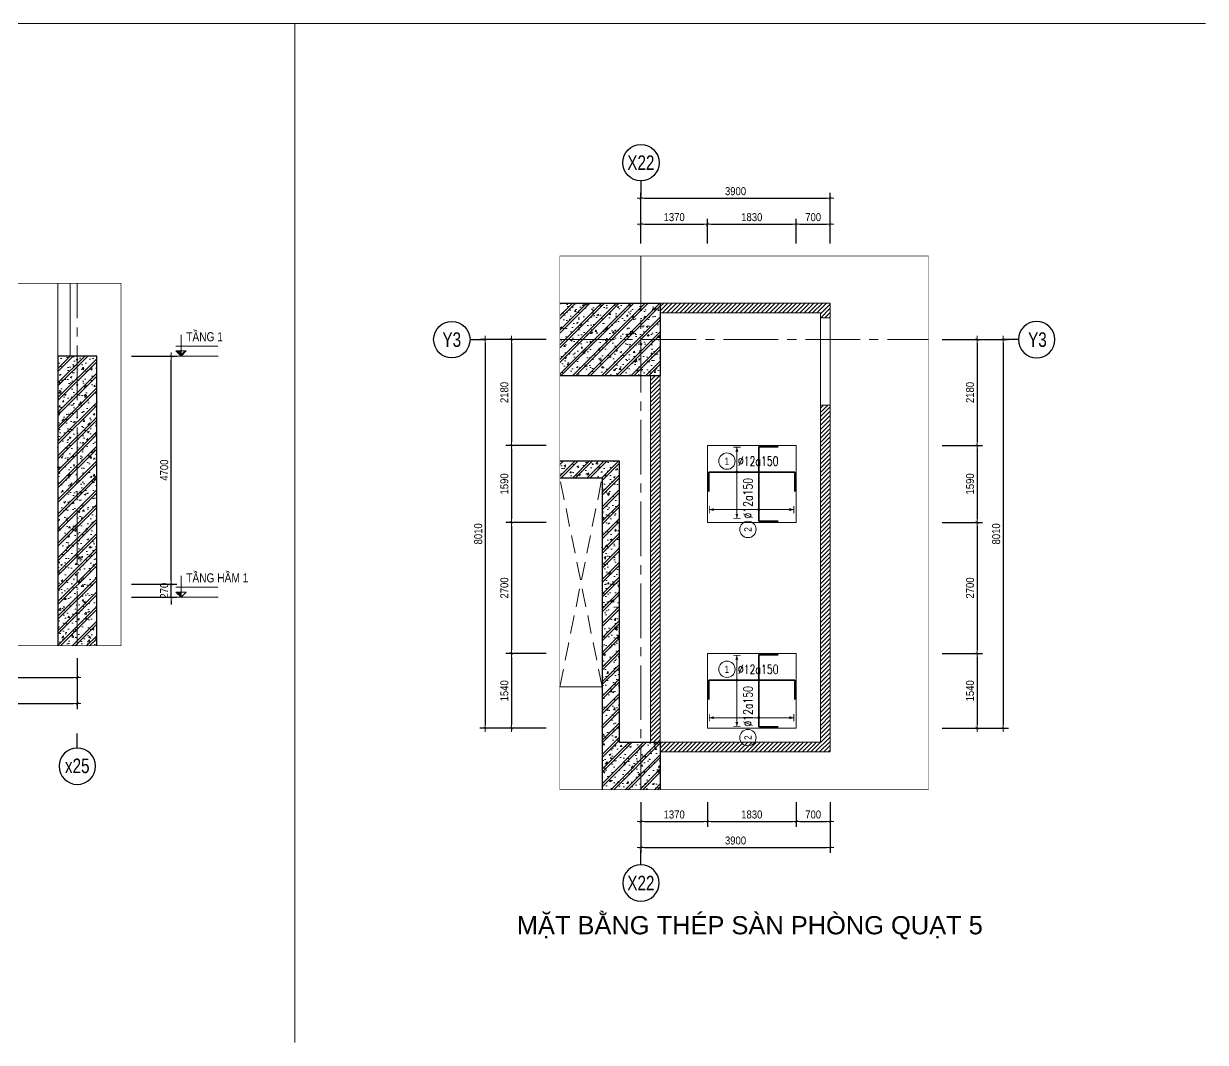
# Model space of a CAD drawing. Extents: x 517991 to 692152, y -83926 to 3506.
# Drawn here: x 667797 to 692152, y -37010 to -16010 of the extents above; entities that cross this region are included whole.
import ezdxf
from ezdxf.enums import TextEntityAlignment as Align

# ---------------------------------------------------------------- set-up
doc = ezdxf.new("R2010")
doc.units = 0
doc.header["$LTSCALE"] = 300
doc.header["$MEASUREMENT"] = 0
for name, pattern in [('CENTER2', [1.125, 0.75, -0.125, 0.125, -0.125]), ('DASHED2', [0.375, 0.25, -0.125]), ('HIDDEN', [0.375, 0.25, -0.125])]:
    doc.linetypes.add(name, pattern=pattern)
doc.layers.get('0').update_dxf_attribs({"linetype": 'CONTINUOUS'})
doc.layers.get('DEFPOINTS').update_dxf_attribs({"linetype": 'CONTINUOUS'})
for name, color, linetype, lineweight in [('00-TT.Dim', 8, 'CONTINUOUS', 13), ('B-CONTOUR2', 2, 'CONTINUOUS', 40), ('kata_thep - V', 2, 'CONTINUOUS', 35), ('NDC_S_AXIS', 5, 'CENTER2', 15), ('NDC_S_DIM', 1, 'CONTINUOUS', 15), ('NDC_S_OPENING', 5, 'DASHED2', 15), ('NDC_S_REBAR', 4, 'CONTINUOUS', 35), ('NDC_S_SLAB', 2, 'CONTINUOUS', 18), ('NDC_S_THIN LINE', 1, 'CONTINUOUS', 5), ('NDC_S_VN TEXT', 7, 'CONTINUOUS', 9), ('NDC_S_WALL', 6, 'CONTINUOUS', 25)]:
    doc.layers.add(name, color=color, linetype=linetype, lineweight=lineweight)
doc.layers.add('A-SYM', color=7, linetype='CONTINUOUS')
doc.styles.add('ARIAL', font='arial.ttf', dxfattribs={"width": 0.8})
doc.styles.add('Heerim', font='', dxfattribs={"width": 0.8})
doc.styles.add('NDC_ARIAL', font='arial.ttf', dxfattribs={"width": 0.85})
doc.styles.add('NDC_ROMANS', font='romans.shx', dxfattribs={"width": 0.8})
doc.styles.get("Standard").update_dxf_attribs({"font": 'arial.ttf'})
doc.styles.get('Heerim').set_extended_font_data('Dotum')
doc.dimstyles.new('NDC_1-75', dxfattribs={"dimscale": 75, "dimtxt": 2.2, "dimasz": 1, "dimexe": 1.5, "dimexo": 0, "dimgap": 0.8, "dimtad": 1, "dimdec": 0, "dimdsep": 46, "dimtxsty": 'NDC_ARIAL', "dimblk": 'DIMMARK', "dimcen": 49999.938995, "dimdle": 1.5, "dimclrd": 1, "dimclre": 1, "dimclrt": 3, "dimadec": 0, "dimazin": 0, "dimtfac": 1, "dimtdec": 0, "dimtix": 1, "dimtmove": 1, "dimatfit": 3, "dimfxl": 1, "dimarcsym": 0})
pattern_1 = [(45, (-157206.866, 1641.71), (-44.194174, 44.194174), [])]
pattern_2 = [(50, (-157206.87, 1641.7), (358.63009, -31.37607), [37.5, -412.5]), (355, (-157206.87, 1641.7), (-69.37567, 376.09607), [30, -330]), (100.4514, (-157176.98, 1639.1), (289.25469, 344.71977), [31.8701, -350.57106]), (46.1842, (-157206.87, 1741.7), (533.62052, -82.7595), [56.25, -618.75]), (96.6356, (-157162.4, 1734.8), (467.33135, 487.05894), [47.80514, -525.8565]), (351.1842, (-157206.87, 1741.7), (467.33097, 487.0593), [45, -495]), (21, (-157156.87, 1716.7), (298.45353, -201.30945), [37.5, -412.5]), (326, (-157156.87, 1716.7), (121.65767, 362.57502), [30, -330]), (71.4514, (-157132, 1699.93), (420.11131, 161.26525), [31.8701, -350.57106]), (37.5, (-157206.87, 1641.71), (6.079928, 166.446927), [0, -326, 0, -335, 0, -331.25]), (7.5, (-157206.87, 1641.7), (131.53477, 197.205856), [0, -191, 0, -318.5, 0, -126.25]), (327.5, (-157318.37, 1641.71), (266.911218, -11.277436), [0, -125, 0, -390, 0, -517.5]), (317.5, (-157368.37, 1641.7), (291.593085, 50.05249), [0, -162.5, 0, -259, 0, -367.5]), (45, (-157206.87, 1641.7), (-150.26019, 150.26019), []), (45, (-157206.87, 1702.96), (-150.26019, 150.26019), [])]

# ---------------------------------------------------------------- blocks, each defined once
blk = doc.blocks.new('DIMMARK')
at = {"layer": 'NDC_S_DIM', "color": 1}
blk.add_line((-1.5, 0), (1, 0), dxfattribs=at)
at = {"layer": 'NDC_S_DIM', "color": 2, "const_width": 0.1}
blk.add_lwpolyline([(-0.42, -0.42), (0.42, 0.42)], dxfattribs=at)
blk = doc.blocks.new('*D673')
at = {"layer": 'DEFPOINTS', "color": 0, "transparency": 16777216}
for p in [(670020, -22864), (670838, -22864), (670020, -27564)]:
    blk.add_point(p, dxfattribs=at)
at = {"layer": 'NDC_S_DIM', "color": 1, "lineweight": -2, "transparency": 16777216}
for p, q in [((670020, -22864), (670951, -22864)), ((670838, -27489), (670838, -22939)), ((670020, -27564), (670951, -27564))]:
    blk.add_line(p, q, dxfattribs=at)
at = {"layer": 'NDC_S_DIM', "color": 1, "lineweight": -2, "transparency": 16777216, "xscale": 75, "yscale": 75, "zscale": 75}
for p, rotation in [((670838, -22864), 90), ((670838, -27564), 270)]:
    blk.add_blockref('DIMMARK', p, dxfattribs=dict(at, rotation=rotation))
at = {"layer": 'NDC_S_DIM', "color": 3, "transparency": 16777216, "insert": (670694, -25214), "char_height": 165, "attachment_point": 5, "rotation": 90, "style": 'NDC_ARIAL'}
blk.add_mtext('4700', dxfattribs=at)
blk = doc.blocks.new('kata_block_CT')
blk.add_hatch(color=3).paths.add_polyline_path([(0, 1.41), (-1.42, 1.41), (0, 0)])
at = {"ltscale": 50}
h = blk.add_hatch(dxfattribs=at)
h.set_pattern_fill('ANSI31', color=8, scale=1.2375, style=0)
h.set_pattern_definition([(45, (0, 5e-12), (-2.7783, 2.7783), [])])
h.paths.add_polyline_path([(0, 1.41), (0, 0), (1.42, 1.41)])
at = {"color": 8, "ltscale": 50}
for p, q in [((10.17, 0), (-1.44, 0)), ((-1.4, 2.76), (10.09, 2.76))]:
    blk.add_line(p, q, dxfattribs=at)
for points in [[(0, 5.89), (0, 0)], [(0, 0), (-1.42, 1.41), (0, 1.41)], [(0, 0), (1.42, 1.41), (0, 1.41)]]:
    blk.add_lwpolyline(points, dxfattribs=at)
at = {"color": 3, "style": 'ARIAL', "width": 0.8}
blk.add_attdef('CT', (1.24, 3.58), '', height=2.2, dxfattribs=at)
blk = doc.blocks.new('*D674')
at = {"layer": 'DEFPOINTS', "color": 0, "transparency": 16777216}
for p in [(670020, -27564), (670838, -27564), (670020, -27834)]:
    blk.add_point(p, dxfattribs=at)
at = {"layer": 'NDC_S_DIM', "color": 1, "lineweight": -2, "transparency": 16777216}
for p, q in [((670838, -27489), (670838, -27414)), ((670020, -27564), (670951, -27564)), ((670838, -27834), (670838, -27564)), ((670020, -27834), (670951, -27834)), ((670838, -27909), (670838, -27984))]:
    blk.add_line(p, q, dxfattribs=at)
at = {"layer": 'NDC_S_DIM', "color": 1, "lineweight": -2, "transparency": 16777216, "xscale": 75, "yscale": 75, "zscale": 75}
for p, rotation in [((670838, -27564), 270), ((670838, -27834), 90)]:
    blk.add_blockref('DIMMARK', p, dxfattribs=dict(at, rotation=rotation))
at = {"layer": 'NDC_S_DIM', "color": 3, "transparency": 16777216, "insert": (670694, -27699), "char_height": 165, "attachment_point": 5, "rotation": 90, "style": 'NDC_ARIAL'}
blk.add_mtext('270', dxfattribs=at)
blk = doc.blocks.new('*U1')
for q in [(0, 0), (0, 2)]:
    blk.add_line((0, 4), q)
blk.add_circle((0, 9), 5)
at = {"style": 'Heerim', "width": 0.8}
blk.add_attdef('NO', text='', height=4, dxfattribs=at).set_placement((-0.01, 9.02), align=Align.MIDDLE_CENTER)
blk = doc.blocks.new('*D676')
at = {"layer": 'DEFPOINTS', "color": 0, "transparency": 16777216}
for p in [(664042, -29090), (668902, -29090), (668902, -29490)]:
    blk.add_point(p, dxfattribs=at)
at = {"layer": 'NDC_S_DIM', "color": 1, "lineweight": -2, "transparency": 16777216}
for p, q in [((664042, -29090), (664042, -29603)), ((668902, -29090), (668902, -29603)), ((664117, -29490), (668827, -29490))]:
    blk.add_line(p, q, dxfattribs=at)
at = {"layer": 'NDC_S_DIM', "color": 1, "lineweight": -2, "transparency": 16777216, "xscale": 75, "yscale": 75, "zscale": 75, "rotation": 180}
blk.add_blockref('DIMMARK', (664042, -29490), dxfattribs=at)
at = {"layer": 'NDC_S_DIM', "color": 1, "lineweight": -2, "transparency": 16777216, "xscale": 75, "yscale": 75, "zscale": 75}
blk.add_blockref('DIMMARK', (668902, -29490), dxfattribs=at)
at = {"layer": 'NDC_S_DIM', "color": 3, "transparency": 16777216, "insert": (666472, -29346), "char_height": 165, "attachment_point": 5, "style": 'NDC_ARIAL'}
blk.add_mtext('4860', dxfattribs=at)
blk = doc.blocks.new('*D677')
at = {"layer": 'DEFPOINTS', "color": 0, "transparency": 16777216}
for p in [(662222, -29090), (668902, -29090), (668902, -30026)]:
    blk.add_point(p, dxfattribs=at)
at = {"layer": 'NDC_S_DIM', "color": 1, "lineweight": -2, "transparency": 16777216}
for p, q in [((662222, -29090), (662222, -30139)), ((668902, -29090), (668902, -30139)), ((662297, -30026), (668827, -30026))]:
    blk.add_line(p, q, dxfattribs=at)
at = {"layer": 'NDC_S_DIM', "color": 1, "lineweight": -2, "transparency": 16777216, "xscale": 75, "yscale": 75, "zscale": 75, "rotation": 180}
blk.add_blockref('DIMMARK', (662222, -30026), dxfattribs=at)
at = {"layer": 'NDC_S_DIM', "color": 1, "lineweight": -2, "transparency": 16777216, "xscale": 75, "yscale": 75, "zscale": 75}
blk.add_blockref('DIMMARK', (668902, -30026), dxfattribs=at)
at = {"layer": 'NDC_S_DIM', "color": 3, "transparency": 16777216, "insert": (665562, -29882), "char_height": 165, "attachment_point": 5, "style": 'NDC_ARIAL'}
blk.add_mtext('6680', dxfattribs=at)
blk = doc.blocks.new('*D692')
at = {"layer": 'DEFPOINTS', "color": 0, "transparency": 16777216}
for p in [(678567, -22523), (677849, -24703), (678567, -24703)]:
    blk.add_point(p, dxfattribs=at)
at = {"layer": 'NDC_S_DIM', "color": 1, "lineweight": -2, "transparency": 16777216}
for p, q in [((678567, -22523), (677736, -22523)), ((677849, -22598), (677849, -24628)), ((678567, -24703), (677736, -24703))]:
    blk.add_line(p, q, dxfattribs=at)
at = {"layer": 'NDC_S_DIM', "color": 1, "lineweight": -2, "transparency": 16777216, "xscale": 75, "yscale": 75, "zscale": 75}
for p, rotation in [((677849, -22523), 90), ((677849, -24703), 270)]:
    blk.add_blockref('DIMMARK', p, dxfattribs=dict(at, rotation=rotation))
at = {"layer": 'NDC_S_DIM', "color": 3, "transparency": 16777216, "insert": (677705, -23613), "char_height": 165, "attachment_point": 5, "rotation": 90, "style": 'NDC_ARIAL'}
blk.add_mtext('2180', dxfattribs=at)
blk = doc.blocks.new('*D693')
at = {"layer": 'DEFPOINTS', "color": 0, "transparency": 16777216}
for p in [(678567, -24703), (677849, -26293), (678567, -26293)]:
    blk.add_point(p, dxfattribs=at)
at = {"layer": 'NDC_S_DIM', "color": 1, "lineweight": -2, "transparency": 16777216}
for p, q in [((678567, -24703), (677736, -24703)), ((677849, -24778), (677849, -26218)), ((678567, -26293), (677736, -26293))]:
    blk.add_line(p, q, dxfattribs=at)
at = {"layer": 'NDC_S_DIM', "color": 1, "lineweight": -2, "transparency": 16777216, "xscale": 75, "yscale": 75, "zscale": 75}
for p, rotation in [((677849, -24703), 90), ((677849, -26293), 270)]:
    blk.add_blockref('DIMMARK', p, dxfattribs=dict(at, rotation=rotation))
at = {"layer": 'NDC_S_DIM', "color": 3, "transparency": 16777216, "insert": (677705, -25498), "char_height": 165, "attachment_point": 5, "rotation": 90, "style": 'NDC_ARIAL'}
blk.add_mtext('1590', dxfattribs=at)
blk = doc.blocks.new('*D694')
at = {"layer": 'DEFPOINTS', "color": 0, "transparency": 16777216}
for p in [(678567, -22523), (677310, -30533), (678567, -30533)]:
    blk.add_point(p, dxfattribs=at)
at = {"layer": 'NDC_S_DIM', "color": 1, "lineweight": -2, "transparency": 16777216}
for p, q in [((678567, -22523), (677198, -22523)), ((677310, -22598), (677310, -30458)), ((678567, -30533), (677198, -30533))]:
    blk.add_line(p, q, dxfattribs=at)
at = {"layer": 'NDC_S_DIM', "color": 1, "lineweight": -2, "transparency": 16777216, "xscale": 75, "yscale": 75, "zscale": 75}
for p, rotation in [((677310, -22523), 90), ((677310, -30533), 270)]:
    blk.add_blockref('DIMMARK', p, dxfattribs=dict(at, rotation=rotation))
at = {"layer": 'NDC_S_DIM', "color": 3, "transparency": 16777216, "insert": (677166, -26528), "char_height": 165, "attachment_point": 5, "rotation": 90, "style": 'NDC_ARIAL'}
blk.add_mtext('8010', dxfattribs=at)
blk = doc.blocks.new('*D690')
at = {"layer": 'DEFPOINTS', "color": 0, "transparency": 16777216}
for p in [(678567, -26293), (677849, -28993), (678567, -28993)]:
    blk.add_point(p, dxfattribs=at)
at = {"layer": 'NDC_S_DIM', "color": 1, "lineweight": -2, "transparency": 16777216}
for p, q in [((678567, -26293), (677736, -26293)), ((677849, -26368), (677849, -28918)), ((678567, -28993), (677736, -28993))]:
    blk.add_line(p, q, dxfattribs=at)
at = {"layer": 'NDC_S_DIM', "color": 1, "lineweight": -2, "transparency": 16777216, "xscale": 75, "yscale": 75, "zscale": 75}
for p, rotation in [((677849, -26293), 90), ((677849, -28993), 270)]:
    blk.add_blockref('DIMMARK', p, dxfattribs=dict(at, rotation=rotation))
at = {"layer": 'NDC_S_DIM', "color": 3, "transparency": 16777216, "insert": (677705, -27643), "char_height": 165, "attachment_point": 5, "rotation": 90, "style": 'NDC_ARIAL'}
blk.add_mtext('2700', dxfattribs=at)
blk = doc.blocks.new('*D691')
at = {"layer": 'DEFPOINTS', "color": 0, "transparency": 16777216}
for p in [(678567, -28993), (677849, -30533), (678567, -30533)]:
    blk.add_point(p, dxfattribs=at)
at = {"layer": 'NDC_S_DIM', "color": 1, "lineweight": -2, "transparency": 16777216}
for p, q in [((678567, -28993), (677736, -28993)), ((677849, -29068), (677849, -30458)), ((678567, -30533), (677736, -30533))]:
    blk.add_line(p, q, dxfattribs=at)
at = {"layer": 'NDC_S_DIM', "color": 1, "lineweight": -2, "transparency": 16777216, "xscale": 75, "yscale": 75, "zscale": 75}
for p, rotation in [((677849, -28993), 90), ((677849, -30533), 270)]:
    blk.add_blockref('DIMMARK', p, dxfattribs=dict(at, rotation=rotation))
at = {"layer": 'NDC_S_DIM', "color": 3, "transparency": 16777216, "insert": (677705, -29763), "char_height": 165, "attachment_point": 5, "rotation": 90, "style": 'NDC_ARIAL'}
blk.add_mtext('1540', dxfattribs=at)
blk = doc.blocks.new('*D695')
at = {"layer": 'DEFPOINTS', "color": 0, "transparency": 16777216}
for p in [(681889, -20144), (680519, -20545), (681889, -20545)]:
    blk.add_point(p, dxfattribs=at)
at = {"layer": 'NDC_S_DIM', "color": 1, "lineweight": -2, "transparency": 16777216}
for p, q in [((680519, -20545), (680519, -20032)), ((680594, -20144), (681814, -20144)), ((681889, -20545), (681889, -20032))]:
    blk.add_line(p, q, dxfattribs=at)
at = {"layer": 'NDC_S_DIM', "color": 1, "lineweight": -2, "transparency": 16777216, "xscale": 75, "yscale": 75, "zscale": 75, "rotation": 180}
blk.add_blockref('DIMMARK', (680519, -20144), dxfattribs=at)
at = {"layer": 'NDC_S_DIM', "color": 1, "lineweight": -2, "transparency": 16777216, "xscale": 75, "yscale": 75, "zscale": 75}
blk.add_blockref('DIMMARK', (681889, -20144), dxfattribs=at)
at = {"layer": 'NDC_S_DIM', "color": 3, "transparency": 16777216, "insert": (681204, -20000), "char_height": 165, "attachment_point": 5, "style": 'NDC_ARIAL'}
blk.add_mtext('1370', dxfattribs=at)
blk = doc.blocks.new('*D696')
at = {"layer": 'DEFPOINTS', "color": 0, "transparency": 16777216}
for p in [(684419, -19608), (680519, -20545), (684419, -20545)]:
    blk.add_point(p, dxfattribs=at)
at = {"layer": 'NDC_S_DIM', "color": 1, "lineweight": -2, "transparency": 16777216}
for p, q in [((680519, -20545), (680519, -19496)), ((680594, -19608), (684344, -19608)), ((684419, -20545), (684419, -19496))]:
    blk.add_line(p, q, dxfattribs=at)
at = {"layer": 'NDC_S_DIM', "color": 1, "lineweight": -2, "transparency": 16777216, "xscale": 75, "yscale": 75, "zscale": 75, "rotation": 180}
blk.add_blockref('DIMMARK', (680519, -19608), dxfattribs=at)
at = {"layer": 'NDC_S_DIM', "color": 1, "lineweight": -2, "transparency": 16777216, "xscale": 75, "yscale": 75, "zscale": 75}
blk.add_blockref('DIMMARK', (684419, -19608), dxfattribs=at)
at = {"layer": 'NDC_S_DIM', "color": 3, "transparency": 16777216, "insert": (682469, -19464), "char_height": 165, "attachment_point": 5, "style": 'NDC_ARIAL'}
blk.add_mtext('3900', dxfattribs=at)
blk = doc.blocks.new('*D697')
at = {"layer": 'DEFPOINTS', "color": 0, "transparency": 16777216}
for p in [(684419, -20144), (683719, -20545), (684419, -20545)]:
    blk.add_point(p, dxfattribs=at)
at = {"layer": 'NDC_S_DIM', "color": 1, "lineweight": -2, "transparency": 16777216}
for p, q in [((683719, -20545), (683719, -20032)), ((683794, -20144), (684344, -20144)), ((684419, -20545), (684419, -20032))]:
    blk.add_line(p, q, dxfattribs=at)
at = {"layer": 'NDC_S_DIM', "color": 1, "lineweight": -2, "transparency": 16777216, "xscale": 75, "yscale": 75, "zscale": 75, "rotation": 180}
blk.add_blockref('DIMMARK', (683719, -20144), dxfattribs=at)
at = {"layer": 'NDC_S_DIM', "color": 1, "lineweight": -2, "transparency": 16777216, "xscale": 75, "yscale": 75, "zscale": 75}
blk.add_blockref('DIMMARK', (684419, -20144), dxfattribs=at)
at = {"layer": 'NDC_S_DIM', "color": 3, "transparency": 16777216, "insert": (684069, -20000), "char_height": 165, "attachment_point": 5, "style": 'NDC_ARIAL'}
blk.add_mtext('700', dxfattribs=at)
blk = doc.blocks.new('*D698')
at = {"layer": 'DEFPOINTS', "color": 0, "transparency": 16777216}
for p in [(683719, -20144), (681889, -20545), (683719, -20545)]:
    blk.add_point(p, dxfattribs=at)
at = {"layer": 'NDC_S_DIM', "color": 1, "lineweight": -2, "transparency": 16777216}
for p, q in [((681889, -20545), (681889, -20032)), ((681964, -20144), (683644, -20144)), ((683719, -20545), (683719, -20032))]:
    blk.add_line(p, q, dxfattribs=at)
at = {"layer": 'NDC_S_DIM', "color": 1, "lineweight": -2, "transparency": 16777216, "xscale": 75, "yscale": 75, "zscale": 75, "rotation": 180}
blk.add_blockref('DIMMARK', (681889, -20144), dxfattribs=at)
at = {"layer": 'NDC_S_DIM', "color": 1, "lineweight": -2, "transparency": 16777216, "xscale": 75, "yscale": 75, "zscale": 75}
blk.add_blockref('DIMMARK', (683719, -20144), dxfattribs=at)
at = {"layer": 'NDC_S_DIM', "color": 3, "transparency": 16777216, "insert": (682804, -20000), "char_height": 165, "attachment_point": 5, "style": 'NDC_ARIAL'}
blk.add_mtext('1830', dxfattribs=at)
blk = doc.blocks.new('*D699')
at = {"layer": 'DEFPOINTS', "color": 0, "transparency": 16777216}
for p in [(680519, -32057), (681889, -32057), (681889, -32458)]:
    blk.add_point(p, dxfattribs=at)
at = {"layer": 'NDC_S_DIM', "color": 1, "lineweight": -2, "transparency": 16777216}
for p, q in [((680519, -32057), (680519, -32570)), ((681889, -32057), (681889, -32570)), ((680594, -32458), (681814, -32458))]:
    blk.add_line(p, q, dxfattribs=at)
at = {"layer": 'NDC_S_DIM', "color": 1, "lineweight": -2, "transparency": 16777216, "xscale": 75, "yscale": 75, "zscale": 75, "rotation": 180}
blk.add_blockref('DIMMARK', (680519, -32458), dxfattribs=at)
at = {"layer": 'NDC_S_DIM', "color": 1, "lineweight": -2, "transparency": 16777216, "xscale": 75, "yscale": 75, "zscale": 75}
blk.add_blockref('DIMMARK', (681889, -32458), dxfattribs=at)
at = {"layer": 'NDC_S_DIM', "color": 3, "transparency": 16777216, "insert": (681204, -32313), "char_height": 165, "attachment_point": 5, "style": 'NDC_ARIAL'}
blk.add_mtext('1370', dxfattribs=at)
blk = doc.blocks.new('*D700')
at = {"layer": 'DEFPOINTS', "color": 0, "transparency": 16777216}
for p in [(680519, -32057), (684419, -32057), (684419, -32994)]:
    blk.add_point(p, dxfattribs=at)
at = {"layer": 'NDC_S_DIM', "color": 1, "lineweight": -2, "transparency": 16777216}
for p, q in [((680519, -32057), (680519, -33106)), ((684419, -32057), (684419, -33106)), ((680594, -32994), (684344, -32994))]:
    blk.add_line(p, q, dxfattribs=at)
at = {"layer": 'NDC_S_DIM', "color": 1, "lineweight": -2, "transparency": 16777216, "xscale": 75, "yscale": 75, "zscale": 75, "rotation": 180}
blk.add_blockref('DIMMARK', (680519, -32994), dxfattribs=at)
at = {"layer": 'NDC_S_DIM', "color": 1, "lineweight": -2, "transparency": 16777216, "xscale": 75, "yscale": 75, "zscale": 75}
blk.add_blockref('DIMMARK', (684419, -32994), dxfattribs=at)
at = {"layer": 'NDC_S_DIM', "color": 3, "transparency": 16777216, "insert": (682469, -32849), "char_height": 165, "attachment_point": 5, "style": 'NDC_ARIAL'}
blk.add_mtext('3900', dxfattribs=at)
blk = doc.blocks.new('*D701')
at = {"layer": 'DEFPOINTS', "color": 0, "transparency": 16777216}
for p in [(683719, -32057), (684419, -32057), (684419, -32458)]:
    blk.add_point(p, dxfattribs=at)
at = {"layer": 'NDC_S_DIM', "color": 1, "lineweight": -2, "transparency": 16777216}
for p, q in [((683719, -32057), (683719, -32570)), ((684419, -32057), (684419, -32570)), ((683794, -32458), (684344, -32458))]:
    blk.add_line(p, q, dxfattribs=at)
at = {"layer": 'NDC_S_DIM', "color": 1, "lineweight": -2, "transparency": 16777216, "xscale": 75, "yscale": 75, "zscale": 75, "rotation": 180}
blk.add_blockref('DIMMARK', (683719, -32458), dxfattribs=at)
at = {"layer": 'NDC_S_DIM', "color": 1, "lineweight": -2, "transparency": 16777216, "xscale": 75, "yscale": 75, "zscale": 75}
blk.add_blockref('DIMMARK', (684419, -32458), dxfattribs=at)
at = {"layer": 'NDC_S_DIM', "color": 3, "transparency": 16777216, "insert": (684069, -32313), "char_height": 165, "attachment_point": 5, "style": 'NDC_ARIAL'}
blk.add_mtext('700', dxfattribs=at)
blk = doc.blocks.new('*D702')
at = {"layer": 'DEFPOINTS', "color": 0, "transparency": 16777216}
for p in [(681889, -32057), (683719, -32057), (683719, -32458)]:
    blk.add_point(p, dxfattribs=at)
at = {"layer": 'NDC_S_DIM', "color": 1, "lineweight": -2, "transparency": 16777216}
for p, q in [((681889, -32057), (681889, -32570)), ((683719, -32057), (683719, -32570)), ((681964, -32458), (683644, -32458))]:
    blk.add_line(p, q, dxfattribs=at)
at = {"layer": 'NDC_S_DIM', "color": 1, "lineweight": -2, "transparency": 16777216, "xscale": 75, "yscale": 75, "zscale": 75, "rotation": 180}
blk.add_blockref('DIMMARK', (681889, -32458), dxfattribs=at)
at = {"layer": 'NDC_S_DIM', "color": 1, "lineweight": -2, "transparency": 16777216, "xscale": 75, "yscale": 75, "zscale": 75}
blk.add_blockref('DIMMARK', (683719, -32458), dxfattribs=at)
at = {"layer": 'NDC_S_DIM', "color": 3, "transparency": 16777216, "insert": (682804, -32313), "char_height": 165, "attachment_point": 5, "style": 'NDC_ARIAL'}
blk.add_mtext('1830', dxfattribs=at)
blk = doc.blocks.new('*D703')
at = {"layer": 'DEFPOINTS', "color": 0, "transparency": 16777216}
for p in [(686729, -22523), (686729, -24703), (687447, -24703)]:
    blk.add_point(p, dxfattribs=at)
at = {"layer": 'NDC_S_DIM', "color": 1, "lineweight": -2, "transparency": 16777216}
for p, q in [((686729, -22523), (687559, -22523)), ((687447, -22598), (687447, -24628)), ((686729, -24703), (687559, -24703))]:
    blk.add_line(p, q, dxfattribs=at)
at = {"layer": 'NDC_S_DIM', "color": 1, "lineweight": -2, "transparency": 16777216, "xscale": 75, "yscale": 75, "zscale": 75}
for p, rotation in [((687447, -22523), 90), ((687447, -24703), 270)]:
    blk.add_blockref('DIMMARK', p, dxfattribs=dict(at, rotation=rotation))
at = {"layer": 'NDC_S_DIM', "color": 3, "transparency": 16777216, "insert": (687302, -23613), "char_height": 165, "attachment_point": 5, "rotation": 90, "style": 'NDC_ARIAL'}
blk.add_mtext('2180', dxfattribs=at)
blk = doc.blocks.new('*D704')
at = {"layer": 'DEFPOINTS', "color": 0, "transparency": 16777216}
for p in [(686729, -24703), (686729, -26293), (687447, -26293)]:
    blk.add_point(p, dxfattribs=at)
at = {"layer": 'NDC_S_DIM', "color": 1, "lineweight": -2, "transparency": 16777216}
for p, q in [((686729, -24703), (687559, -24703)), ((687447, -24778), (687447, -26218)), ((686729, -26293), (687559, -26293))]:
    blk.add_line(p, q, dxfattribs=at)
at = {"layer": 'NDC_S_DIM', "color": 1, "lineweight": -2, "transparency": 16777216, "xscale": 75, "yscale": 75, "zscale": 75}
for p, rotation in [((687447, -24703), 90), ((687447, -26293), 270)]:
    blk.add_blockref('DIMMARK', p, dxfattribs=dict(at, rotation=rotation))
at = {"layer": 'NDC_S_DIM', "color": 3, "transparency": 16777216, "insert": (687302, -25498), "char_height": 165, "attachment_point": 5, "rotation": 90, "style": 'NDC_ARIAL'}
blk.add_mtext('1590', dxfattribs=at)
blk = doc.blocks.new('*D705')
at = {"layer": 'DEFPOINTS', "color": 0, "transparency": 16777216}
for p in [(686729, -22523), (686729, -30533), (687986, -30533)]:
    blk.add_point(p, dxfattribs=at)
at = {"layer": 'NDC_S_DIM', "color": 1, "lineweight": -2, "transparency": 16777216}
for p, q in [((686729, -22523), (688098, -22523)), ((687986, -22598), (687986, -30458)), ((686729, -30533), (688098, -30533))]:
    blk.add_line(p, q, dxfattribs=at)
at = {"layer": 'NDC_S_DIM', "color": 1, "lineweight": -2, "transparency": 16777216, "xscale": 75, "yscale": 75, "zscale": 75}
for p, rotation in [((687986, -22523), 90), ((687986, -30533), 270)]:
    blk.add_blockref('DIMMARK', p, dxfattribs=dict(at, rotation=rotation))
at = {"layer": 'NDC_S_DIM', "color": 3, "transparency": 16777216, "insert": (687841, -26528), "char_height": 165, "attachment_point": 5, "rotation": 90, "style": 'NDC_ARIAL'}
blk.add_mtext('8010', dxfattribs=at)
blk = doc.blocks.new('*D706')
at = {"layer": 'DEFPOINTS', "color": 0, "transparency": 16777216}
for p in [(686729, -26293), (686729, -28993), (687447, -28993)]:
    blk.add_point(p, dxfattribs=at)
at = {"layer": 'NDC_S_DIM', "color": 1, "lineweight": -2, "transparency": 16777216}
for p, q in [((686729, -26293), (687559, -26293)), ((687447, -26368), (687447, -28918)), ((686729, -28993), (687559, -28993))]:
    blk.add_line(p, q, dxfattribs=at)
at = {"layer": 'NDC_S_DIM', "color": 1, "lineweight": -2, "transparency": 16777216, "xscale": 75, "yscale": 75, "zscale": 75}
for p, rotation in [((687447, -26293), 90), ((687447, -28993), 270)]:
    blk.add_blockref('DIMMARK', p, dxfattribs=dict(at, rotation=rotation))
at = {"layer": 'NDC_S_DIM', "color": 3, "transparency": 16777216, "insert": (687302, -27643), "char_height": 165, "attachment_point": 5, "rotation": 90, "style": 'NDC_ARIAL'}
blk.add_mtext('2700', dxfattribs=at)
blk = doc.blocks.new('*D707')
at = {"layer": 'DEFPOINTS', "color": 0, "transparency": 16777216}
for p in [(686729, -28993), (686729, -30533), (687447, -30533)]:
    blk.add_point(p, dxfattribs=at)
at = {"layer": 'NDC_S_DIM', "color": 1, "lineweight": -2, "transparency": 16777216}
for p, q in [((686729, -28993), (687559, -28993)), ((687447, -29068), (687447, -30458)), ((686729, -30533), (687559, -30533))]:
    blk.add_line(p, q, dxfattribs=at)
at = {"layer": 'NDC_S_DIM', "color": 1, "lineweight": -2, "transparency": 16777216, "xscale": 75, "yscale": 75, "zscale": 75}
for p, rotation in [((687447, -28993), 90), ((687447, -30533), 270)]:
    blk.add_blockref('DIMMARK', p, dxfattribs=dict(at, rotation=rotation))
at = {"layer": 'NDC_S_DIM', "color": 3, "transparency": 16777216, "insert": (687302, -29763), "char_height": 165, "attachment_point": 5, "rotation": 90, "style": 'NDC_ARIAL'}
blk.add_mtext('1540', dxfattribs=at)
blk = doc.blocks.new('*U709')
h = blk.add_hatch(color=1)
edge = h.paths.add_edge_path()
edge.add_arc((0, 0), 0.3, 0, 360)
at = {"layer": 'NDC_S_DIM', "color": 1}
for q in [(0, 6.84), (0, -12.69)]:
    blk.add_line((0, 0), q, dxfattribs=at)
for points in [[(-1, 6.84, 0.2, 0.2, 0), (1, 6.84, 0, 0, 0)], [(-1, -12.69, 0.2, 0.2, 0), (1, -12.69, 0, 0, 0)]]:
    blk.add_lwpolyline(points, format="xyseb", dxfattribs=at)
at = {"layer": 'NDC_S_DIM'}
blk.add_circle((-2.72, 3), 2.25, dxfattribs=at)
at = {"layer": 'NDC_S_DIM', "color": 1}
blk.add_circle((0, 0), 0.3, dxfattribs=at)
for points in [[(-0.4, 5.64), (0, 6.84), (0.4, 5.64)], [(-0.4, -11.49), (0, -12.69), (0.4, -11.49)]]:
    blk.add_solid(points, dxfattribs=at)
at = {"layer": 'NDC_S_REBAR'}
for p, q in [((0, 0), (-7.7, 0)), ((-7.7, 0), (-7.7, -5.33)), ((0, 0), (15.9, 0)), ((15.9, 0), (15.9, -5.33))]:
    blk.add_line(p, q, dxfattribs=at)
at = {"layer": 'NDC_S_VN TEXT', "style": 'ARIAL', "width": 0.8}
blk.add_attdef('KHT', text='', height=2, dxfattribs=at).set_placement((-2.72, 3), align=Align.MIDDLE_CENTER)
at = {"layer": 'NDC_S_VN TEXT', "color": 3, "style": 'NDC_ROMANS', "width": 0.75}
blk.add_attdef('DKT', (0.28, 1.75), '', height=2.5, dxfattribs=at)
blk = doc.blocks.new('*U708')
h = blk.add_hatch(color=1)
edge = h.paths.add_edge_path()
edge.add_arc((0, 0), 0.3, 0, 360)
at = {"layer": 'NDC_S_DIM', "color": 1}
for q in [(0, 13.63), (0, -9.63)]:
    blk.add_line((0, 0), q, dxfattribs=at)
for points in [[(-1, 13.63, 0.2, 0.2, 0), (1, 13.63, 0, 0, 0)], [(-1, -9.63, 0.2, 0.2, 0), (1, -9.63, 0, 0, 0)]]:
    blk.add_lwpolyline(points, format="xyseb", dxfattribs=at)
at = {"layer": 'NDC_S_DIM'}
blk.add_circle((-5.46, 3), 2.25, dxfattribs=at)
at = {"layer": 'NDC_S_DIM', "color": 1}
blk.add_circle((0, 0), 0.3, dxfattribs=at)
for points in [[(-0.4, 12.43), (0, 13.63), (0.4, 12.43)], [(-0.4, -8.43), (0, -9.63), (0.4, -8.43)]]:
    blk.add_solid(points, dxfattribs=at)
at = {"layer": 'NDC_S_REBAR'}
for p, q in [((0, 0), (-3.13, 0)), ((-3.13, 0), (-3.13, -5.33)), ((0, 0), (17.27, 0)), ((17.27, 0), (17.27, -5.33))]:
    blk.add_line(p, q, dxfattribs=at)
at = {"layer": 'NDC_S_VN TEXT', "style": 'ARIAL', "width": 0.8}
blk.add_attdef('KHT', text='', height=2, dxfattribs=at).set_placement((-5.46, 3), align=Align.MIDDLE_CENTER)
at = {"layer": 'NDC_S_VN TEXT', "color": 3, "style": 'NDC_ROMANS', "width": 0.75}
blk.add_attdef('DKT', (-2.46, 1.75), '', height=2.5, dxfattribs=at)
blk = doc.blocks.new('*U822')
h = blk.add_hatch(color=1)
edge = h.paths.add_edge_path()
edge.add_arc((0, 0), 0.3, 0, 360)
at = {"layer": 'NDC_S_DIM', "color": 1}
for q in [(0, 13.63), (0, -9.63)]:
    blk.add_line((0, 0), q, dxfattribs=at)
for points in [[(-1, 13.63, 0.2, 0.2, 0), (1, 13.63, 0, 0, 0)], [(-1, -9.63, 0.2, 0.2, 0), (1, -9.63, 0, 0, 0)]]:
    blk.add_lwpolyline(points, format="xyseb", dxfattribs=at)
at = {"layer": 'NDC_S_DIM'}
blk.add_circle((-5.46, 3), 2.25, dxfattribs=at)
at = {"layer": 'NDC_S_DIM', "color": 1}
blk.add_circle((0, 0), 0.3, dxfattribs=at)
for points in [[(-0.4, 12.43), (0, 13.63), (0.4, 12.43)], [(-0.4, -8.43), (0, -9.63), (0.4, -8.43)]]:
    blk.add_solid(points, dxfattribs=at)
at = {"layer": 'NDC_S_REBAR'}
for p, q in [((0, 0), (-2.47, 0)), ((-2.47, 0), (-2.47, -5.33)), ((0, 0), (17.27, 0)), ((17.27, 0), (17.27, -5.33))]:
    blk.add_line(p, q, dxfattribs=at)
at = {"layer": 'NDC_S_VN TEXT', "style": 'ARIAL', "width": 0.8}
blk.add_attdef('KHT', text='', height=2, dxfattribs=at).set_placement((-5.46, 3), align=Align.MIDDLE_CENTER)
at = {"layer": 'NDC_S_VN TEXT', "color": 3, "style": 'NDC_ROMANS', "width": 0.75}
blk.add_attdef('DKT', (-2.46, 1.75), '', height=2.5, dxfattribs=at)

msp = doc.modelspace()

# ---------------------------------------------------------------- hatches: boundary and pattern name
at = {"layer": '00-TT.Dim'}
h = msp.add_hatch(dxfattribs=at)
h.set_pattern_fill('BT-01', color=256, scale=50, pattern_type=2)
h.set_pattern_definition(pattern_2)
h.paths.add_polyline_path([(680918.6, -21772.8), (680918.6, -21772.8), (678847.8, -21772.8), (678847.8, -23272.8), (680918.6, -23272.8)])
h = msp.add_hatch(dxfattribs=at)
h.set_pattern_fill('ANSI31', color=256, scale=500)
h.set_pattern_definition(pattern_1)
h.paths.add_polyline_path([(684418.6, -21772.8), (680918.6, -21772.8), (680918.6, -21972.8), (684218.6, -21972.8), (684218.6, -22072.8), (684418.6, -22072.8)])
h = msp.add_hatch(dxfattribs=at)
h.set_pattern_fill('BT-01', color=256, scale=50, pattern_type=2)
h.set_pattern_definition([(50, (-138453.95, 3509.92), (358.63009, -31.37607), [37.5, -412.5]), (355, (-138453.95, 3509.92), (-69.37567, 376.09607), [30, -330]), (100.4514, (-138424.06, 3507.3), (289.25469, 344.71977), [31.8701, -350.57106]), (46.1842, (-138453.95, 3609.92), (533.62052, -82.7595), [56.25, -618.75]), (96.6356, (-138409.5, 3603.03), (467.33135, 487.05894), [47.80514, -525.8565]), (351.1842, (-138453.95, 3609.9), (467.33097, 487.0593), [45, -495]), (21, (-138403.95, 3584.92), (298.45353, -201.30945), [37.5, -412.5]), (326, (-138403.95, 3584.92), (121.65767, 362.57502), [30, -330]), (71.4514, (-138379.08, 3568.15), (420.11131, 161.26525), [31.8701, -350.57106]), (37.5, (-138453.95, 3509.92), (6.079928, 166.446927), [0, -326, 0, -335, 0, -331.25]), (7.5, (-138453.95, 3509.92), (131.53477, 197.205856), [0, -191, 0, -318.5, 0, -126.25]), (327.5, (-138565.45, 3509.92), (266.911218, -11.277436), [0, -125, 0, -390, 0, -517.5]), (317.5, (-138615.45, 3509.92), (291.593085, 50.05249), [0, -162.5, 0, -259, 0, -367.5]), (45, (-138453.95, 3509.92), (-150.26019, 150.26019), []), (45, (-138453.95, 3571.17), (-150.26019, 150.26019), [])])
h.paths.add_polyline_path([(669302.3, -22863.6), (668502.3, -22863.6), (668502.3, -28833.6), (669302.3, -28833.6)])
h = msp.add_hatch(dxfattribs=at)
h.set_pattern_fill('ANSI31', color=256, scale=500)
h.set_pattern_definition(pattern_1)
h.paths.add_polyline_path([(680918.6, -23272.8), (680718.6, -23272.8), (680718.6, -30822.8), (680918.6, -30822.8)])
h = msp.add_hatch(dxfattribs=at)
h.set_pattern_fill('ANSI31', color=256, scale=500)
h.set_pattern_definition(pattern_1)
h.paths.add_polyline_path([(684418.6, -23872.8), (684218.6, -23872.8), (684218.6, -30822.8), (680918.6, -30822.8), (680918.6, -31022.8), (684418.6, -31022.8)])
h = msp.add_hatch(dxfattribs=at)
h.set_pattern_fill('BT-01', color=256, scale=50, pattern_type=2)
h.set_pattern_definition(pattern_2)
h.paths.add_polyline_path([(680918.6, -30822.8), (680068.6, -30822.8), (680068.6, -25022.8), (678847.8, -25022.8), (678847.8, -25372.8), (679718.6, -25372.8), (679718.6, -31800.9), (680918.6, -31800.9)])

# ---------------------------------------------------------------- linework, layer by layer
at = {"layer": 'B-CONTOUR2', "color": 0, "const_width": 10}
for points in [[(678847.8, -31800.9), (686447.8, -31800.9), (686447.8, -20800.9), (678847.8, -20800.9)], [(660502.3, -28833.6), (669802.3, -28833.6), (669802.3, -21363.6), (660502.3, -21363.6)]]:
    msp.add_lwpolyline(points, close=True, dxfattribs=at)
at = {"layer": 'NDC_S_AXIS', "ltscale": 5}
for points in [[(680518.6, -20800.9), (680518.6, -31800.9)], [(668902.3, -28833.6), (668902.3, -21363.6)], [(678847.8, -22522.8), (686447.8, -22522.8)]]:
    msp.add_lwpolyline(points, dxfattribs=at)
at = {"layer": 'NDC_S_DIM'}
for points in [[(638360.4, -16009.8), (692152.1, -16009.8)], [(673386.2, -16009.8), (673386.2, -37009.8)], [(680918.6, -21772.8), (684418.6, -21772.8), (684418.6, -31022.8), (680918.6, -31022.8)], [(680918.6, -23272.8), (680918.6, -30822.8), (684218.6, -30822.8), (684218.6, -21972.8), (680918.6, -21972.8)], [(684218.6, -22072.8), (684418.6, -22072.8)], [(680718.6, -30822.8), (680718.6, -23272.8)], [(684218.6, -23872.8), (684418.6, -23872.8)]]:
    msp.add_lwpolyline(points, dxfattribs=at)
at = {"layer": 'NDC_S_OPENING', "ltscale": 5}
for points in [[(679718.6, -29682.8), (678847.8, -25372.8)], [(678847.8, -29682.8), (679718.6, -25372.8)]]:
    msp.add_lwpolyline(points, dxfattribs=at)
at = {"layer": 'NDC_S_SLAB'}
for points in [[(668502.3, -22863.6), (668502.3, -21363.6)], [(668752.3, -22863.6), (668752.3, -21363.6)], [(679718.6, -29682.8), (678847.8, -29682.8)]]:
    msp.add_lwpolyline(points, dxfattribs=at)
for points in [[(681888.6, -24702.8), (683718.6, -24702.8), (683718.6, -26292.8), (681888.6, -26292.8)], [(681888.6, -28992.8), (683718.6, -28992.8), (683718.6, -30532.8), (681888.6, -30532.8)]]:
    msp.add_lwpolyline(points, close=True, dxfattribs=at)
at = {"layer": 'NDC_S_WALL'}
for points in [[(678847.8, -21772.8), (680918.6, -21772.8), (680918.6, -23272.8), (678847.8, -23272.8)], [(669302.3, -28833.6), (669302.3, -22863.6), (668502.3, -22863.6), (668502.3, -28833.6)], [(678847.8, -25022.8), (680068.6, -25022.8), (680068.6, -30822.8), (680918.6, -30822.8), (680918.6, -31800.9)], [(678847.8, -25372.8), (679718.6, -25372.8), (679718.6, -31800.9)]]:
    msp.add_lwpolyline(points, dxfattribs=at)

# ---------------------------------------------------------------- block references
at = {"xscale": 75, "yscale": 75, "zscale": 75}
for p in [(682496.3, -25253.5), (682496.3, -29543.5)]:
    msp.add_blockref('*U709', p, dxfattribs=at).add_auto_attribs({'KHT': '1', 'DKT': '%%c12a150'})
at = {"layer": 'A-SYM', "xscale": 75, "yscale": 75, "zscale": 75}
msp.add_blockref('*U1', (680518.6, -19552.3), dxfattribs=at).add_auto_attribs({'NO': 'X22'})
at = {"layer": 'A-SYM'}
ref = msp.add_blockref('*U1', (677296.7, -22522.8), dxfattribs=dict(at, xscale=75, yscale=75, zscale=75, rotation=90))
ref.add_attrib('NO', 'Y3', dxfattribs={"layer": '0', "height": 300, "style": 'Heerim', "width": 0.8}).set_placement((676620.4, -22523.3), align=Align.MIDDLE_CENTER)
ref = msp.add_blockref('*U1', (687999, -22522.8), dxfattribs=dict(at, xscale=-75, yscale=75, zscale=75, rotation=270))
ref.add_attrib('NO', 'Y3', dxfattribs={"layer": '0', "height": 300, "style": 'Heerim', "width": 0.8}).set_placement((688690.9, -22523.3), align=Align.MIDDLE_CENTER)
ref = msp.add_blockref('*U1', (668902.3, -30641.8), dxfattribs=dict(at, xscale=-75, yscale=75, zscale=75, rotation=180))
ref.add_attrib('NO', 'x25', dxfattribs={"layer": '0', "height": 300, "style": 'Heerim', "width": 0.8}).set_placement((668901.9, -31309.6), align=Align.MIDDLE_CENTER)
ref = msp.add_blockref('*U1', (680518.6, -33049.6), dxfattribs=dict(at, xscale=-75, yscale=75, zscale=75, rotation=180))
ref.add_attrib('NO', 'X22', dxfattribs={"layer": '0', "height": 300, "style": 'Heerim', "width": 0.8}).set_placement((680518.1, -33725.5), align=Align.MIDDLE_CENTER)
at = {"layer": 'kata_thep - V', "xscale": 75, "yscale": 75, "zscale": 75, "rotation": 90}
for name, p in [('*U708', (682948.5, -26027.7)), ('*U822', (682948.5, -30317.7))]:
    msp.add_blockref(name, p, dxfattribs=at).add_auto_attribs({'KHT': '2', 'DKT': '%%c12a150'})
at = {"layer": 'NDC_S_THIN LINE'}
ref = msp.add_blockref('kata_block_CT', (671041.8, -22863.6), dxfattribs=dict(at, xscale=75, yscale=75, zscale=75))
ref.add_attrib('CT', 'TẦNG 1', (671147.5, -22558.4), dxfattribs={"layer": '0', "color": 3, "height": 187.5, "style": 'ARIAL', "width": 0.8})
ref = msp.add_blockref('kata_block_CT', (671041.8, -27833.6), dxfattribs=dict(at, xscale=75, yscale=75, zscale=75))
ref.add_attrib('CT', 'TẦNG HẦM 1', (671147.5, -27528.4), dxfattribs={"layer": '0', "color": 3, "height": 187.5, "style": 'ARIAL', "width": 0.8})

# ---------------------------------------------------------------- texts
at = {"linetype": 'HIDDEN'}
msp.add_text('MẶT BẰNG THÉP SÀN PHÒNG QUẠT 5', height=375, dxfattribs=at).set_placement((677961, -34782.5))

# ---------------------------------------------------------------- dimensions: what is measured, and where the dimension line sits
at = {"layer": 'NDC_S_DIM'}
for base, p1, p2, picture, middle in [((684418.6, -19608.2), (680518.6, -20544.7), (684418.6, -20544.7), '*D696', (682468.6, -19463.9)), ((681888.6, -20144.2), (680518.6, -20544.7), (681888.6, -20544.7), '*D695', (681203.6, -19999.9)), ((683718.6, -20144.2), (681888.6, -20544.7), (683718.6, -20544.7), '*D698', (682803.6, -19999.9)), ((684418.6, -20144.2), (683718.6, -20544.7), (684418.6, -20544.7), '*D697', (684068.6, -20000)), ((668902.3, -30026.2), (662222.3, -29089.8), (668902.3, -29089.8), '*D677', (665562.3, -29882)), ((668902.3, -29490.2), (664042.3, -29089.8), (668902.3, -29089.8), '*D676', (666472.3, -29346)), ((681888.6, -32457.6), (680518.6, -32057.1), (681888.6, -32057.1), '*D699', (681203.6, -32313.3)), ((684418.6, -32993.6), (680518.6, -32057.1), (684418.6, -32057.1), '*D700', (682468.6, -32849.3)), ((683718.6, -32457.6), (681888.6, -32057.1), (683718.6, -32057.1), '*D702', (682803.6, -32313.3)), ((684418.6, -32457.6), (683718.6, -32057.1), (684418.6, -32057.1), '*D701', (684068.6, -32313.3))]:
    dim = msp.add_linear_dim(base=base, p1=p1, p2=p2, dimstyle='NDC_1-75', dxfattribs=at)
    dim.commit()
    dim.dimension.update_dxf_attribs({"geometry": picture, "text_midpoint": middle})
for base, p1, p2, picture, middle in [((677310.1, -30532.8), (678567, -22522.8), (678567, -30532.8), '*D694', (677165.9, -26527.8)), ((677849, -24702.8), (678567, -22522.8), (678567, -24702.8), '*D692', (677704.7, -23612.8)), ((687446.7, -24702.8), (686728.7, -22522.8), (686728.7, -24702.8), '*D703', (687302.5, -23612.8)), ((687985.6, -30532.8), (686728.7, -22522.8), (686728.7, -30532.8), '*D705', (687841.3, -26527.8)), ((670838.1, -22863.6), (670019.5, -27563.6), (670019.5, -22863.6), '*D673', (670693.8, -25213.6)), ((677849, -26292.8), (678567, -24702.8), (678567, -26292.8), '*D693', (677704.7, -25497.8)), ((687446.7, -26292.8), (686728.7, -24702.8), (686728.7, -26292.8), '*D704', (687302.5, -25497.8)), ((677849, -28992.8), (678567, -26292.8), (678567, -28992.8), '*D690', (677704.7, -27642.8)), ((687446.7, -28992.8), (686728.7, -26292.8), (686728.7, -28992.8), '*D706', (687302.5, -27642.8)), ((670838.1, -27563.6), (670019.5, -27833.6), (670019.5, -27563.6), '*D674', (670693.8, -27698.6)), ((677849, -30532.8), (678567, -28992.8), (678567, -30532.8), '*D691', (677704.7, -29762.8)), ((687446.7, -30532.8), (686728.7, -28992.8), (686728.7, -30532.8), '*D707', (687302.5, -29762.8))]:
    dim = msp.add_linear_dim(base=base, p1=p1, p2=p2, angle=90, dimstyle='NDC_1-75', dxfattribs=at)
    dim.commit()
    dim.dimension.update_dxf_attribs({"geometry": picture, "text_midpoint": middle})

doc.saveas('drawing.dxf')
